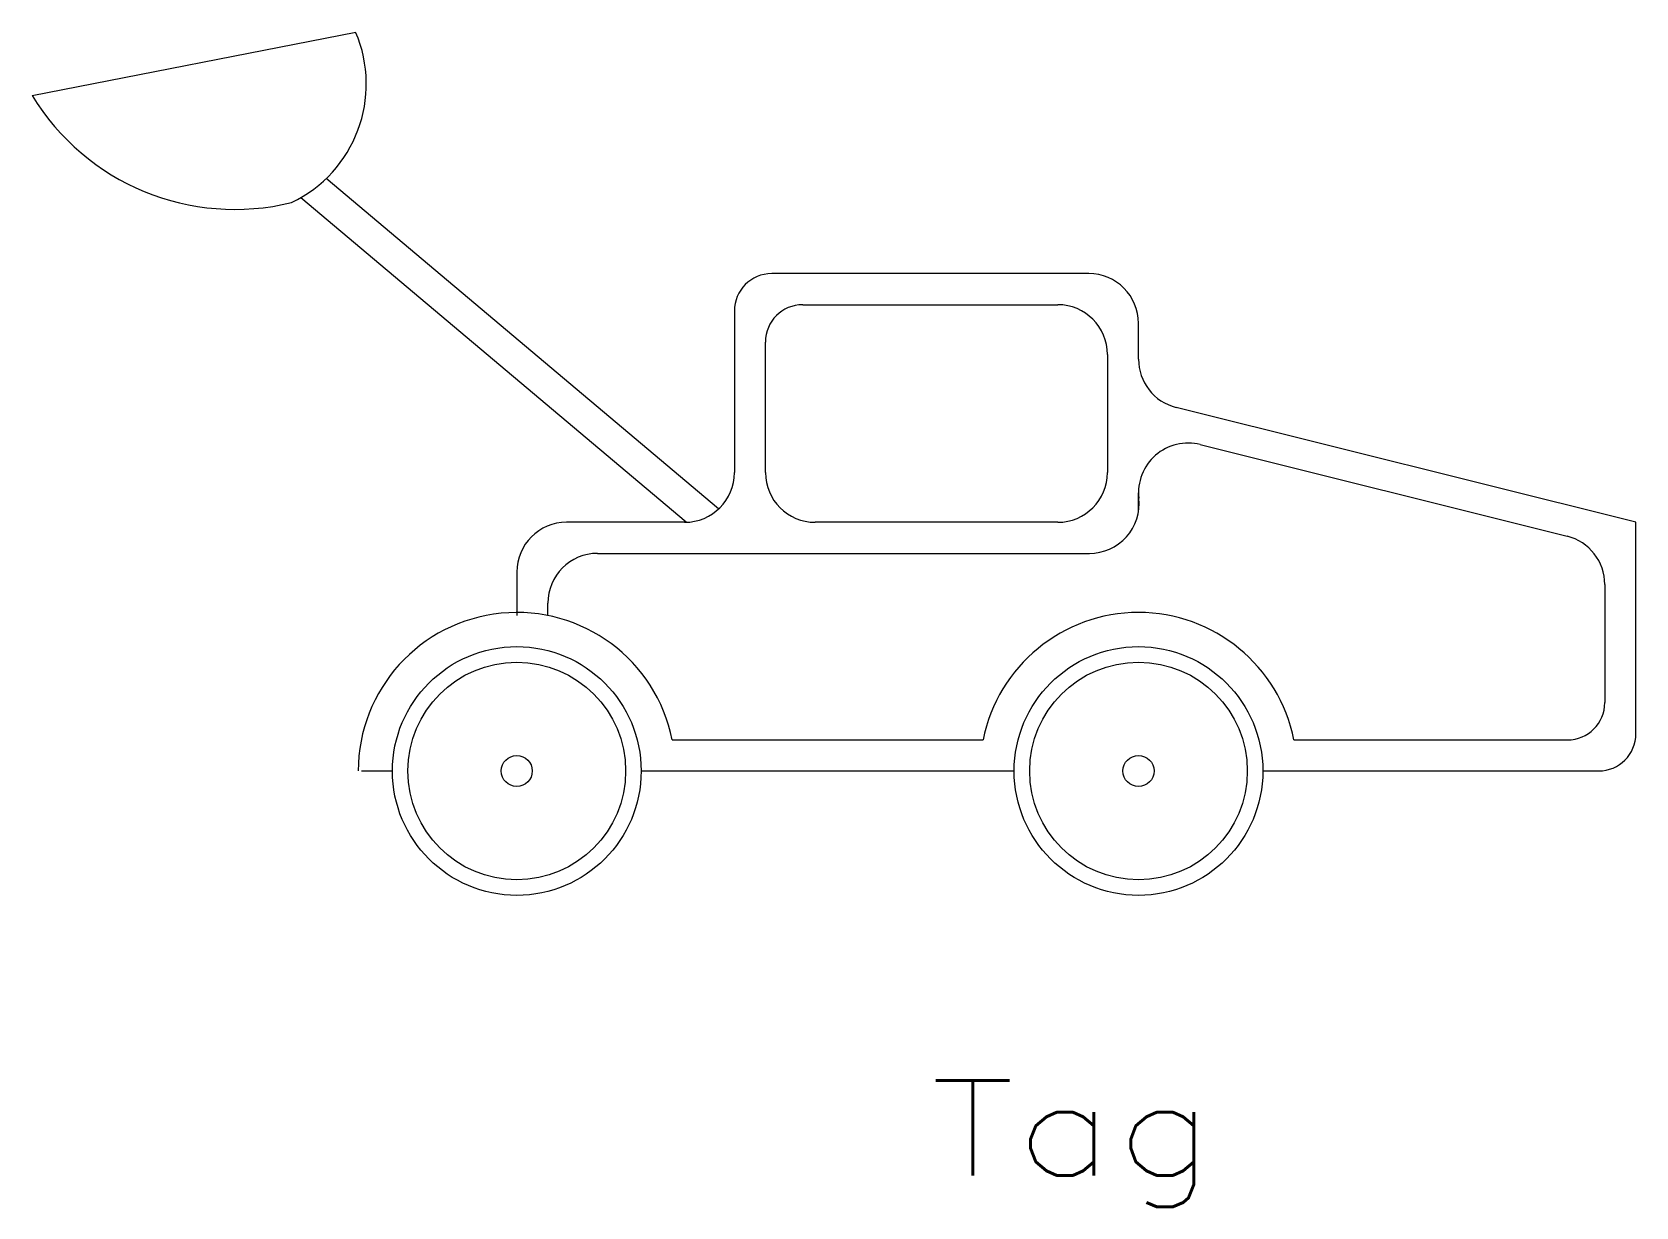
# Model space of a CAD drawing. Header units: inches. Extents: x -18.1 to 14.2, y -13.8 to 9.8.
import ezdxf
from ezdxf.enums import TextEntityAlignment as Align

# ---------------------------------------------------------------- set-up
doc = ezdxf.new("R2010")
doc.units = ezdxf.units.IN
doc.header["$MEASUREMENT"] = 0
doc.layers.get('0').update_dxf_attribs({"lineweight": 0})
doc.styles.add('_TCW_TXTSTY_1', font='TXT.SHX')

msp = doc.modelspace()

# ---------------------------------------------------------------- linework, layer by layer
for p, q in [((-18.092, 8.572), (-11.586, 9.846)), ((-4.29, 0.258), (-12.18, 6.901)), ((-4.942, -0.011), (-12.692, 6.515)), ((-12.874, 6.419), (-12.874, 6.419)), ((-12.874, 6.419), (-12.874, 6.419)), ((3.154, 4.989), (-3.222, 4.989)), ((-3.972, 4.239), (-3.972, 0.989)), ((-2.596, 4.364), (2.528, 4.364)), ((4.154, 3.27), (4.154, 3.989)), ((-3.346, 0.989), (-3.346, 3.614)), ((3.528, 3.364), (3.528, 0.989)), ((14.154, -0.011), (4.911, 2.3)), ((5.396, 1.554), (12.771, -0.29)), ((4.154, 0.21), (4.154, 0.584)), ((-4.972, -0.011), (-7.346, -0.011)), ((2.528, -0.011), (-2.346, -0.011)), ((14.154, -4.261), (14.154, -0.011)), ((-6.722, -0.636), (3.166, -0.636)), ((-8.346, -1.011), (-8.346, -1.886)), ((13.528, -1.26), (13.528, -3.636)), ((-7.722, -1.886), (-7.722, -1.636)), ((-5.222, -4.386), (1.028, -4.386)), ((7.278, -4.386), (12.778, -4.386)), ((-11.472, -5.011), (-10.846, -5.011)), ((-5.846, -5.011), (1.654, -5.011)), ((6.654, -5.011), (13.404, -5.011))]:
    msp.add_line(p, q)
at = {"lineweight": 0}
for centre, radius in [((-8.347, -5.011), 2.5), ((4.153, -5.011), 2.5), ((-8.347, -5.011), 2.188), ((4.153, -5.011), 2.188), ((-8.347, -5.011), 0.312), ((4.153, -5.011), 0.312)]:
    msp.add_circle(centre, radius, dxfattribs=at)
for centre, radius, start, end in [((-14.014, 8.802), 2.642, -64.4469, 23.2615), ((-14.015, 11.055), 4.774, -148.6584, -76.1831), ((-3.222, 4.239), 0.75, 90, 180), ((3.153, 3.989), 1, 0, 90), ((-2.597, 3.614), 0.75, 90, 180), ((2.528, 3.364), 1, 0, 90), ((5.153, 3.27), 1, 180, 255.9638), ((5.153, 0.583), 1, 75.9638, 186.2929), ((-4.972, 0.989), 1, -90, 0), ((-2.347, 0.989), 1, 180, 270), ((2.528, 0.989), 1, -90, 0), ((3.165, 0.364), 1, -90, 6.2929), ((-7.347, -1.011), 1, 90, 180), ((12.528, -1.26), 1, 0, 75.9638), ((-6.722, -1.636), 1, 90, 180), ((-8.347, -5.011), 3.187, 11.3099, 180), ((4.153, -5.011), 3.187, 11.3099, 168.6901), ((12.778, -3.636), 0.75, -90, 0), ((13.403, -4.261), 0.75, -90, 0)]:
    msp.add_arc(centre, radius, start, end)

# ---------------------------------------------------------------- texts
at = {"color": 7, "linetype": 'Continuous', "style": '_TCW_TXTSTY_1', "width": 1.166667}
msp.add_text('Tag', height=1.905, dxfattribs=at).set_placement((-0.026, -13.141), (5.689, -13.141), align=Align.FIT)

doc.saveas('drawing.dxf')
